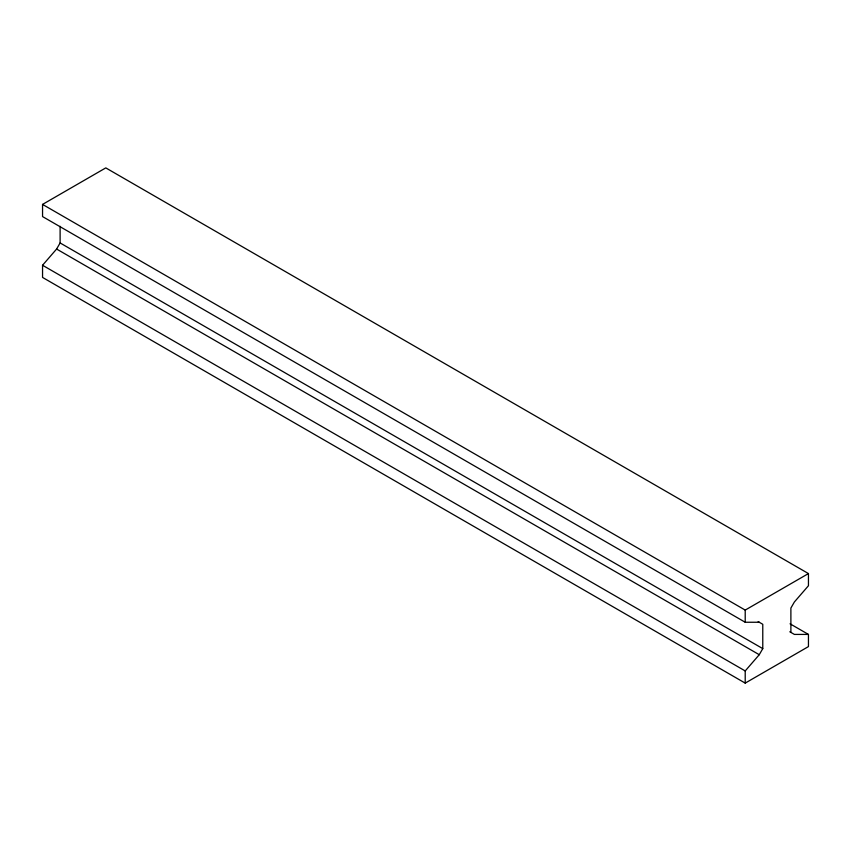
<?xml version="1.0" encoding="UTF-8"?>
<svg xmlns="http://www.w3.org/2000/svg" width="851" height="851" viewBox="0 0 851 851"><rect width="100%" height="100%" fill="white"/><g stroke="black" fill="none" stroke-linecap="round" stroke-linejoin="round"><path stroke-width="1.28" d="M790.047 623.804L808.45 634.42L808.45 646.59L745.21 683.108L42.55 277.426L42.55 265.257L56.602 249.035L60.113 242.95L60.113 226.292M745.21 683.108L745.21 670.939L759.262 654.706L762.773 648.622L762.773 624.283L758.177 621.624M759.262 622.251L745.21 622.251L42.55 216.579L42.55 204.41L105.79 167.892L808.45 573.574L808.45 585.743L794.398 601.965L790.887 608.05L790.887 632.399M42.55 204.41L745.21 610.082L808.45 573.574M808.45 634.42L794.398 634.42L789.792 631.772M60.113 242.95L762.773 648.622M56.602 249.035L759.262 654.706M42.55 265.257L745.21 670.939M745.21 610.082L745.21 622.251"/></g></svg>
